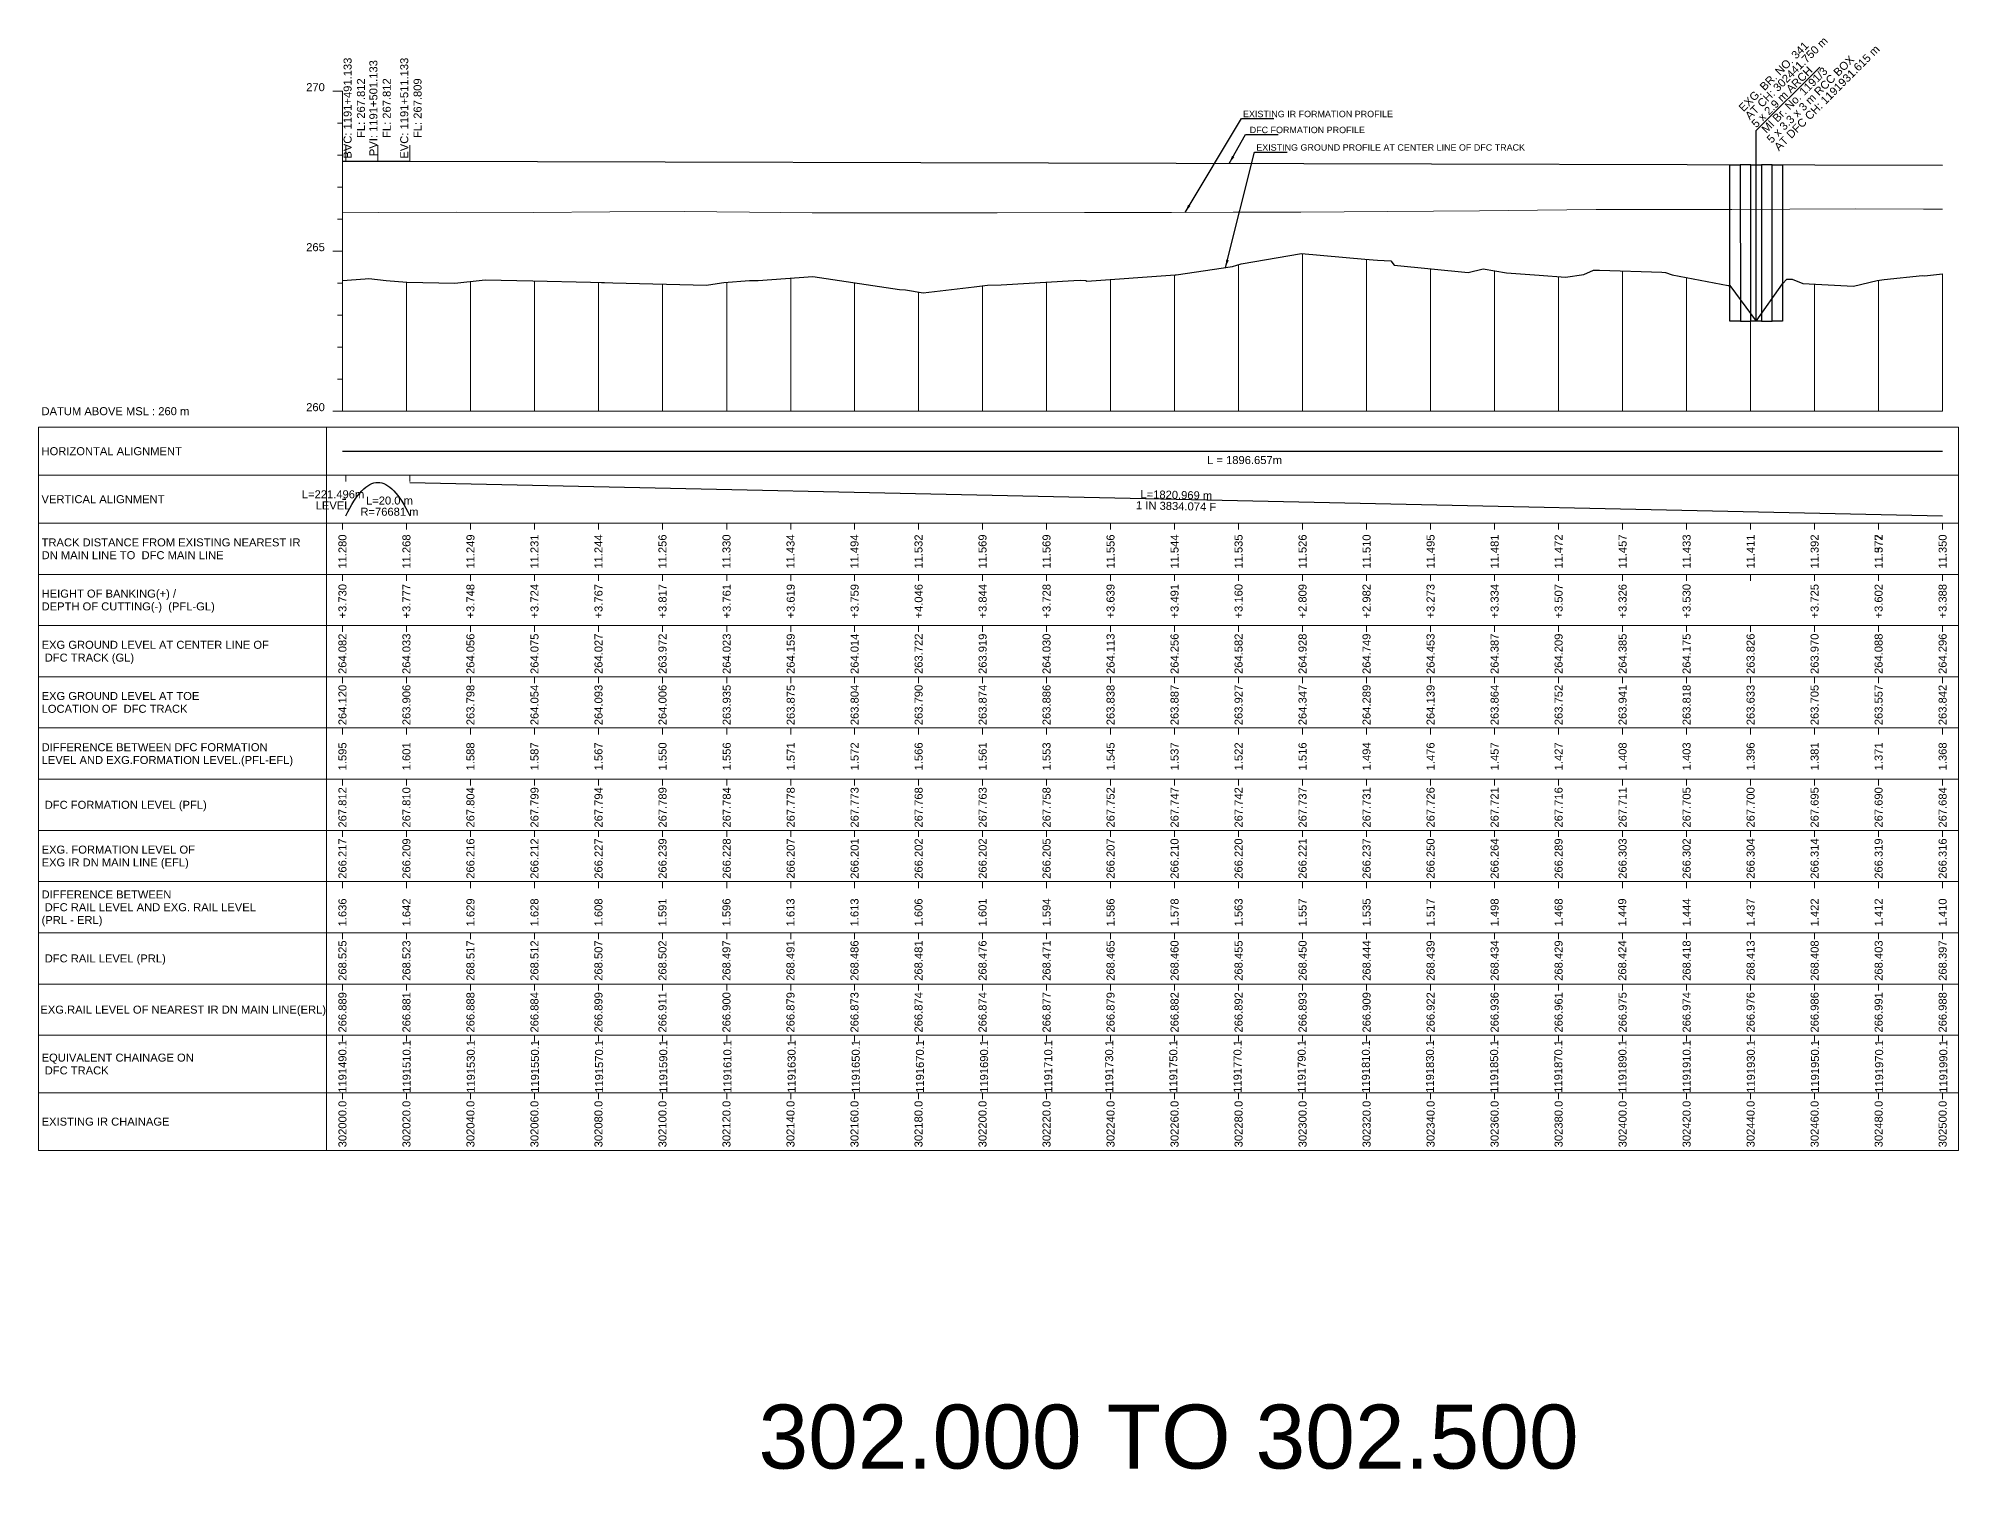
# Model space of a CAD drawing. Header units: metres. Extents: x 4905 to 19505, y -12340 to -11876.
# Drawn here: x 7905 to 8505, y -12340 to -11884 of the extents above; entities that cross this region are included whole.
import ezdxf
from ezdxf.enums import TextEntityAlignment as Align

# ---------------------------------------------------------------- set-up
doc = ezdxf.new("R2010")
doc.units = ezdxf.units.M
doc.header["$MEASUREMENT"] = 0
doc.layers.get('0').update_dxf_attribs({"lineweight": 0})
for name, color, linetype, lineweight in [('C-PROF-LABL-DG', 1, 'Continuous', 25), ('LS BRIDGE INDICATION', 10, 'Continuous', 30), ('LS BVC-PVI-EVC TEXT', 10, 'Continuous', 0), ('LS CUT FILL', 10, 'Continuous', 0), ('LS DATUM', 7, 'Continuous', 0), ('LS DATUM X', 7, 'Continuous', 0), ('LS DATUM Y', 7, 'Continuous', 0), ('LS DIFF. EXG.RL & PRO. RL', 10, 'Continuous', 0), ('LS DIFF. PFL & EFL', 10, 'Continuous', 0), ('LS EXG GL', 7, 'Continuous', 0), ('LS EXG IR CH', 7, 'Continuous', 0), ('LS EXG RL', 7, 'Continuous', 0), ('LS EXG. FL', 7, 'Continuous', 0), ('LS EXG. GL', 7, 'Continuous', 0), ('LS EXG. GL AT PRO. TOE', 7, 'Continuous', 0), ('LS EXG. IR CH', 7, 'Continuous', 0), ('LS EXG. RL', 7, 'Continuous', 0), ('LS FRAME', 7, 'Continuous', 0), ('LS PFL-EFL', 10, 'Continuous', 0), ('LS PRL-ERL', 10, 'Continuous', 0), ('LS PRO FL', 10, 'Continuous', 0), ('LS PRO. CUT & FILL', 10, 'Continuous', 0), ('LS PRO. DFCC CH', 10, 'Continuous', 0), ('LS PRO. FL', 10, 'Continuous', 0), ('LS PRO. RL', 10, 'Continuous', 0), ('LS PROFILE EXG FL', 7, 'Continuous', 25), ('LS PROFILE EXG GL', 7, 'Continuous', 30), ('LS PROFILE PRO FL', 1, 'Continuous', 30), ('LS TICKS', 7, 'Continuous', 0), ('LS TRACK CENTER', 10, 'Continuous', 0), ("LS TRACK CENTER's", 10, 'Continuous', 0), ('Profile Grid', 7, 'Continuous', 0)]:
    doc.layers.add(name, color=color, linetype=linetype, lineweight=lineweight)
for name, color, linetype in [("LS BRIDGE'S", 7, 'Continuous'), ('LS HORIZONTAL ALIGNMENT', 10, 'Continuous'), ('LS VERTICAL ALIGNMENT', 10, 'Continuous'), ('ref text', 3, 'Continuous')]:
    doc.layers.add(name, color=color, linetype=linetype)
doc.styles.add('Arial', font='arial.ttf')
doc.styles.get("Standard").update_dxf_attribs({"font": 'arial.ttf'})
doc.styles.add('Style-Arial', font='arial.ttf')
doc.styles.add('StyleArial', font='arial.ttf')
doc.dimstyles.get("Standard").update_dxf_attribs({"dimtxt": 0.18, "dimasz": 0.18, "dimexe": 0.18, "dimexo": 0.0625, "dimgap": 0.09, "dimtad": 0, "dimtih": 1, "dimtoh": 1, "dimdec": 4, "dimzin": 0, "dimdsep": 46, "dimtxsty": 'Standard', "dimcen": 0.09, "dimadec": 0, "dimazin": 0, "dimtfac": 1, "dimtdec": 4, "dimtofl": 0, "dimtmove": 0, "dimatfit": 3, "dimfxl": 1, "dimtolj": 1, "dimtzin": 0, "dimarcsym": 0})

msp = doc.modelspace()

# ---------------------------------------------------------------- linework, layer by layer
msp.add_lwpolyline([(7905, -12005), (7995, -12005)])
at = {"layer": 'LS BRIDGE INDICATION'}
for points in [[(8433.49, -11922.98), (8436.79, -11922.99), (8436.8, -11971.87), (8433.5, -11971.87)], [(8436.8, -11971.87), (8440.1, -11971.87), (8440.09, -11923), (8436.79, -11922.99)], [(8440.09, -11923), (8443.39, -11923.01), (8443.4, -11971.87), (8440.1, -11971.87)], [(8443.4, -11971.87), (8446.7, -11971.87), (8446.69, -11923.02), (8443.39, -11923.01)], [(8446.69, -11923.02), (8449.99, -11923.02), (8450, -11971.87), (8446.7, -11971.87)]]:
    msp.add_lwpolyline(points, close=True, dxfattribs=at)
at = {"layer": "LS BRIDGE'S"}
msp.add_lwpolyline([(8441.75, -11971.88), (8441.75, -11912.33), (8461.59, -11892.49)], dxfattribs=at)
at = {"layer": 'LS BVC-PVI-EVC TEXT'}
for p, q in [((8001.05, -11921.88), (8001.05, -11916.88)), ((8011.05, -11921.88), (8011.05, -11916.88)), ((8021.05, -11921.91), (8021.05, -11916.91))]:
    msp.add_line(p, q, dxfattribs=at)
at = {"layer": 'LS DATUM X', "color": 7, "linetype": 'Continuous', "lineweight": 0}
msp.add_line((8000, -12000), (8499.99, -12000), dxfattribs=at)
at = {"layer": 'LS DATUM Y', "color": 7, "linetype": 'Continuous', "lineweight": 0}
for p, q in [((7997, -11900), (8000, -11900)), ((7997, -11900), (8000, -11900)), ((8000, -12000), (8000, -11900)), ((7998.5, -11910), (8000, -11910)), ((7998.5, -11920), (8000, -11920)), ((7998.5, -11930), (8000, -11930)), ((7998.5, -11940), (8000, -11940)), ((7997, -11950), (8000, -11950)), ((7998.5, -11960), (8000, -11960)), ((7998.5, -11970), (8000, -11970)), ((7998.5, -11980), (8000, -11980)), ((7998.5, -11990), (8000, -11990)), ((7997, -12000), (8000, -12000))]:
    msp.add_line(p, q, dxfattribs=at)
at = {"layer": 'LS FRAME'}
for points in [[(7995, -12231), (7905, -12231), (7905, -12005)], [(7995, -12020), (7905, -12020)], [(7995, -12035), (7905, -12035)], [(7995, -12051), (7905, -12051)], [(7905, -12051), (7995, -12051)], [(7995, -12067), (7905, -12067)], [(7905, -12067), (7995, -12067)], [(7995, -12083), (7905, -12083)], [(7905, -12083), (7995, -12083)], [(7995, -12099), (7905, -12099)], [(7995, -12115), (7905, -12115)], [(7905, -12115), (7995, -12115)], [(7995, -12131), (7905, -12131)], [(7905, -12131), (7995, -12131)], [(7995, -12147), (7905, -12147)], [(7905, -12147), (7995, -12147)], [(7995, -12163), (7905, -12163)], [(7905, -12163), (7995, -12163)], [(7995, -12179), (7905, -12179)], [(7995, -12195), (7905, -12195)], [(7995, -12213), (7905, -12213)]]:
    msp.add_lwpolyline(points, dxfattribs=at)
at = {"layer": 'LS FRAME', "color": 7, "linetype": 'Continuous', "lineweight": 0, "flags": 128}
for points in [[(7995, -12020), (8504.99, -12020), (8504.99, -12005), (7995, -12005), (7995, -12020)], [(7995, -12035), (8504.99, -12035), (8504.99, -12020), (7995, -12020), (7995, -12035)], [(7995, -12051), (8504.99, -12051), (8504.99, -12035), (7995, -12035), (7995, -12051)], [(7995, -12067), (8504.99, -12067), (8504.99, -12051), (7995, -12051), (7995, -12067)], [(7995, -12083), (8504.99, -12083), (8504.99, -12067), (7995, -12067), (7995, -12083)], [(7995, -12099), (8504.99, -12099), (8504.99, -12083), (7995, -12083), (7995, -12099)], [(7995, -12115), (8504.99, -12115), (8504.99, -12099), (7995, -12099), (7995, -12115)], [(7995, -12131), (8504.99, -12131), (8504.99, -12115), (7995, -12115), (7995, -12131)], [(7995, -12147), (8504.99, -12147), (8504.99, -12131), (7995, -12131), (7995, -12147)], [(7995, -12163), (8504.99, -12163), (8504.99, -12147), (7995, -12147), (7995, -12163)], [(7995, -12179), (8504.99, -12179), (8504.99, -12163), (7995, -12163), (7995, -12179)], [(7995, -12195), (8504.99, -12195), (8504.99, -12179), (7995, -12179), (7995, -12195)], [(7995, -12213), (8504.99, -12213), (8504.99, -12195), (7995, -12195), (7995, -12213)], [(7995, -12231), (8504.99, -12231), (8504.99, -12213), (7995, -12213), (7995, -12231)]]:
    msp.add_lwpolyline(points, close=True, dxfattribs=at)
at = {"layer": 'LS HORIZONTAL ALIGNMENT', "flags": 128}
msp.add_lwpolyline([(8000, -12012.5), (8499.99, -12012.5)], dxfattribs=at)
at = {"layer": 'LS PROFILE EXG FL', "lineweight": 0}
msp.add_lwpolyline([(8000, -11937.83), (8011.25, -11937.96), (8035.5, -11937.83), (8059.69, -11937.88), (8083.54, -11937.71), (8106.8, -11937.58), (8127.24, -11937.8), (8146.81, -11938.01), (8175.91, -11937.98), (8204.59, -11937.98), (8231.91, -11937.94), (8259.1, -11937.91), (8278.29, -11937.81), (8299.43, -11937.8), (8326.55, -11937.58), (8355.24, -11937.41), (8373.4, -11937.2), (8391.75, -11936.97), (8412.69, -11936.98), (8434.13, -11936.99), (8452.31, -11936.9), (8472.7, -11936.8), (8494.01, -11936.85), (8500, -11936.84)], dxfattribs=at)
at = {"layer": 'LS PROFILE EXG GL', "flags": 128}
msp.add_lwpolyline([(8000, -11959.18), (8007.1, -11958.61), (8007.1, -11958.61), (8008.25, -11958.51), (8013.62, -11959.15), (8020.11, -11959.68), (8035.12, -11959.97), (8044.58, -11958.95), (8059.46, -11959.23), (8077.48, -11959.7), (8080.97, -11959.75), (8081.86, -11959.76), (8084.49, -11959.89), (8113.79, -11960.63), (8113.79, -11960.63), (8118.48, -11959.85), (8119.21, -11959.84), (8127.22, -11959.17), (8129.85, -11959.13), (8146.96, -11957.92), (8174.02, -11961.93), (8175.9, -11962.04), (8175.9, -11962.04), (8181.43, -11963.03), (8181.43, -11963.03), (8197.37, -11961.12), (8201.55, -11960.62), (8205.8, -11960.51), (8205.8, -11960.51), (8228.58, -11959.21), (8230.51, -11959.07), (8232.24, -11959.17), (8232.55, -11959.39), (8260.17, -11957.43), (8260.35, -11957.4), (8260.55, -11957.44), (8278.14, -11954.78), (8280.81, -11953.92), (8299.67, -11950.69), (8319.46, -11952.47), (8323.46, -11952.8), (8327.58, -11952.97), (8328.65, -11954.34), (8328.65, -11954.34), (8351.74, -11956.63), (8356.44, -11955.56), (8363.7, -11956.72), (8373.94, -11957.47), (8373.94, -11957.46), (8382.17, -11958.07), (8387.86, -11957.24), (8390.93, -11955.94), (8392.79, -11955.91), (8412.24, -11956.57), (8413.43, -11956.62), (8415.46, -11957.37), (8432.96, -11960.76), (8433.5, -11960.77), (8441.75, -11971.87), (8450, -11960.17), (8451.35, -11958.73), (8453, -11958.72), (8456.28, -11960.12), (8472.15, -11960.89), (8479.5, -11959.18), (8479.5, -11959.18), (8481.78, -11958.86), (8493.74, -11957.59), (8494.38, -11957.7), (8494.38, -11957.7), (8499.99, -11957.04)], dxfattribs=at)
at = {"layer": 'LS PROFILE PRO FL', "flags": 128}
msp.add_lwpolyline([(8000, -11921.88), (8001.05, -11921.88), (8001.47, -11921.88), (8001.9, -11921.88), (8002.32, -11921.88), (8002.75, -11921.88), (8003.17, -11921.88), (8003.6, -11921.88), (8004.03, -11921.88), (8004.45, -11921.88), (8004.88, -11921.88), (8005.3, -11921.88), (8005.73, -11921.88), (8006.15, -11921.88), (8006.58, -11921.88), (8007, -11921.88), (8007.43, -11921.88), (8007.85, -11921.88), (8008.28, -11921.88), (8008.71, -11921.88), (8009.13, -11921.88), (8009.56, -11921.88), (8009.98, -11921.89), (8010.41, -11921.89), (8010.83, -11921.89), (8011.26, -11921.89), (8011.68, -11921.89), (8012.11, -11921.89), (8012.54, -11921.89), (8012.96, -11921.89), (8013.39, -11921.89), (8013.81, -11921.89), (8014.24, -11921.89), (8014.66, -11921.89), (8015.09, -11921.89), (8015.51, -11921.89), (8015.94, -11921.89), (8016.37, -11921.9), (8016.79, -11921.9), (8017.22, -11921.9), (8017.64, -11921.9), (8018.07, -11921.9), (8018.49, -11921.9), (8018.92, -11921.9), (8019.34, -11921.9), (8019.77, -11921.9), (8020.2, -11921.9), (8020.62, -11921.9), (8021.05, -11921.91), (8499.99, -11923.16)], dxfattribs=at)
at = {"layer": 'LS TICKS', "color": 7, "linetype": 'Continuous', "lineweight": 0, "flags": 128}
for points in [[(8001.05, -12022), (8001.05, -12020)], [(8021.05, -12022), (8021.05, -12020)], [(8000, -12037), (8000, -12035)], [(8019.99, -12037), (8019.99, -12035)], [(8039.99, -12037), (8039.99, -12035)], [(8060.01, -12037), (8060.01, -12035)], [(8080.01, -12037), (8080.01, -12035)], [(8100.01, -12037), (8100.01, -12035)], [(8120.06, -12037), (8120.06, -12035)], [(8140.06, -12037), (8140.06, -12035)], [(8160.03, -12037), (8160.03, -12035)], [(8180.03, -12037), (8180.03, -12035)], [(8200.03, -12037), (8200.03, -12035)], [(8220, -12037), (8220, -12035)], [(8240, -12037), (8240, -12035)], [(8260, -12037), (8260, -12035)], [(8280, -12037), (8280, -12035)], [(8299.99, -12037), (8299.99, -12035)], [(8319.99, -12037), (8319.99, -12035)], [(8339.99, -12037), (8339.99, -12035)], [(8360, -12037), (8360, -12035)], [(8380, -12037), (8380, -12035)], [(8399.99, -12037), (8399.99, -12035)], [(8419.99, -12037), (8419.99, -12035)], [(8439.99, -12037), (8439.99, -12035)], [(8459.99, -12037), (8459.99, -12035)], [(8479.99, -12037), (8479.99, -12035)], [(8499.99, -12037), (8499.99, -12035)], [(8000, -12053), (8000, -12051)], [(8019.99, -12053), (8019.99, -12051)], [(8039.99, -12053), (8039.99, -12051)], [(8060.01, -12053), (8060.01, -12051)], [(8080.01, -12053), (8080.01, -12051)], [(8100.01, -12053), (8100.01, -12051)], [(8120.06, -12053), (8120.06, -12051)], [(8140.06, -12053), (8140.06, -12051)], [(8160.03, -12053), (8160.03, -12051)], [(8180.03, -12053), (8180.03, -12051)], [(8200.03, -12053), (8200.03, -12051)], [(8220, -12053), (8220, -12051)], [(8240, -12053), (8240, -12051)], [(8260, -12053), (8260, -12051)], [(8280, -12053), (8280, -12051)], [(8299.99, -12053), (8299.99, -12051)], [(8319.99, -12053), (8319.99, -12051)], [(8339.99, -12053), (8339.99, -12051)], [(8360, -12053), (8360, -12051)], [(8380, -12053), (8380, -12051)], [(8399.99, -12053), (8399.99, -12051)], [(8419.99, -12053), (8419.99, -12051)], [(8439.99, -12053), (8439.99, -12051)], [(8459.99, -12053), (8459.99, -12051)], [(8479.99, -12053), (8479.99, -12051)], [(8499.99, -12053), (8499.99, -12051)], [(8000, -12069), (8000, -12067)], [(8019.99, -12069), (8019.99, -12067)], [(8039.99, -12069), (8039.99, -12067)], [(8060.01, -12069), (8060.01, -12067)], [(8080.01, -12069), (8080.01, -12067)], [(8100.01, -12069), (8100.01, -12067)], [(8120.06, -12069), (8120.06, -12067)], [(8140.06, -12069), (8140.06, -12067)], [(8160.03, -12069), (8160.03, -12067)], [(8180.03, -12069), (8180.03, -12067)], [(8200.03, -12069), (8200.03, -12067)], [(8220, -12069), (8220, -12067)], [(8240, -12069), (8240, -12067)], [(8260, -12069), (8260, -12067)], [(8280, -12069), (8280, -12067)], [(8299.99, -12069), (8299.99, -12067)], [(8319.99, -12069), (8319.99, -12067)], [(8339.99, -12069), (8339.99, -12067)], [(8360, -12069), (8360, -12067)], [(8380, -12069), (8380, -12067)], [(8399.99, -12069), (8399.99, -12067)], [(8419.99, -12069), (8419.99, -12067)], [(8439.99, -12069), (8439.99, -12067)], [(8459.99, -12069), (8459.99, -12067)], [(8479.99, -12069), (8479.99, -12067)], [(8499.99, -12069), (8499.99, -12067)], [(8000, -12085), (8000, -12083)], [(8019.99, -12085), (8019.99, -12083)], [(8039.99, -12085), (8039.99, -12083)], [(8060.01, -12085), (8060.01, -12083)], [(8080.01, -12085), (8080.01, -12083)], [(8100.01, -12085), (8100.01, -12083)], [(8120.06, -12085), (8120.06, -12083)], [(8140.06, -12085), (8140.06, -12083)], [(8160.03, -12085), (8160.03, -12083)], [(8180.03, -12085), (8180.03, -12083)], [(8200.03, -12085), (8200.03, -12083)], [(8220, -12085), (8220, -12083)], [(8240, -12085), (8240, -12083)], [(8260, -12085), (8260, -12083)], [(8280, -12085), (8280, -12083)], [(8299.99, -12085), (8299.99, -12083)], [(8319.99, -12085), (8319.99, -12083)], [(8339.99, -12085), (8339.99, -12083)], [(8360, -12085), (8360, -12083)], [(8380, -12085), (8380, -12083)], [(8399.99, -12085), (8399.99, -12083)], [(8419.99, -12085), (8419.99, -12083)], [(8439.99, -12085), (8439.99, -12083)], [(8459.99, -12085), (8459.99, -12083)], [(8479.99, -12085), (8479.99, -12083)], [(8499.99, -12085), (8499.99, -12083)], [(8000, -12101), (8000, -12099)], [(8019.99, -12101), (8019.99, -12099)], [(8039.99, -12101), (8039.99, -12099)], [(8060.01, -12101), (8060.01, -12099)], [(8080.01, -12101), (8080.01, -12099)], [(8100.01, -12101), (8100.01, -12099)], [(8120.06, -12101), (8120.06, -12099)], [(8140.06, -12101), (8140.06, -12099)], [(8160.03, -12101), (8160.03, -12099)], [(8180.03, -12101), (8180.03, -12099)], [(8200.03, -12101), (8200.03, -12099)], [(8220, -12101), (8220, -12099)], [(8240, -12101), (8240, -12099)], [(8260, -12101), (8260, -12099)], [(8280, -12101), (8280, -12099)], [(8299.99, -12101), (8299.99, -12099)], [(8319.99, -12101), (8319.99, -12099)], [(8339.99, -12101), (8339.99, -12099)], [(8360, -12101), (8360, -12099)], [(8380, -12101), (8380, -12099)], [(8399.99, -12101), (8399.99, -12099)], [(8419.99, -12101), (8419.99, -12099)], [(8439.99, -12101), (8439.99, -12099)], [(8459.99, -12101), (8459.99, -12099)], [(8479.99, -12101), (8479.99, -12099)], [(8499.99, -12101), (8499.99, -12099)], [(8000, -12117), (8000, -12115)], [(8019.99, -12117), (8019.99, -12115)], [(8039.99, -12117), (8039.99, -12115)], [(8060.01, -12117), (8060.01, -12115)], [(8080.01, -12117), (8080.01, -12115)], [(8100.01, -12117), (8100.01, -12115)], [(8120.06, -12117), (8120.06, -12115)], [(8140.06, -12117), (8140.06, -12115)], [(8160.03, -12117), (8160.03, -12115)], [(8180.03, -12117), (8180.03, -12115)], [(8200.03, -12117), (8200.03, -12115)], [(8220, -12117), (8220, -12115)], [(8240, -12117), (8240, -12115)], [(8260, -12117), (8260, -12115)], [(8280, -12117), (8280, -12115)], [(8299.99, -12117), (8299.99, -12115)], [(8319.99, -12117), (8319.99, -12115)], [(8339.99, -12117), (8339.99, -12115)], [(8360, -12117), (8360, -12115)], [(8380, -12117), (8380, -12115)], [(8399.99, -12117), (8399.99, -12115)], [(8419.99, -12117), (8419.99, -12115)], [(8439.99, -12117), (8439.99, -12115)], [(8459.99, -12117), (8459.99, -12115)], [(8479.99, -12117), (8479.99, -12115)], [(8499.99, -12117), (8499.99, -12115)], [(8000, -12133), (8000, -12131)], [(8019.99, -12133), (8019.99, -12131)], [(8039.99, -12133), (8039.99, -12131)], [(8060.01, -12133), (8060.01, -12131)], [(8080.01, -12133), (8080.01, -12131)], [(8100.01, -12133), (8100.01, -12131)], [(8120.06, -12133), (8120.06, -12131)], [(8140.06, -12133), (8140.06, -12131)], [(8160.03, -12133), (8160.03, -12131)], [(8180.03, -12133), (8180.03, -12131)], [(8200.03, -12133), (8200.03, -12131)], [(8220, -12133), (8220, -12131)], [(8240, -12133), (8240, -12131)], [(8260, -12133), (8260, -12131)], [(8280, -12133), (8280, -12131)], [(8299.99, -12133), (8299.99, -12131)], [(8319.99, -12133), (8319.99, -12131)], [(8339.99, -12133), (8339.99, -12131)], [(8360, -12133), (8360, -12131)], [(8380, -12133), (8380, -12131)], [(8399.99, -12133), (8399.99, -12131)], [(8419.99, -12133), (8419.99, -12131)], [(8439.99, -12133), (8439.99, -12131)], [(8459.99, -12133), (8459.99, -12131)], [(8479.99, -12133), (8479.99, -12131)], [(8499.99, -12133), (8499.99, -12131)], [(8000, -12149), (8000, -12147)], [(8019.99, -12149), (8019.99, -12147)], [(8039.99, -12149), (8039.99, -12147)], [(8060.01, -12149), (8060.01, -12147)], [(8080.01, -12149), (8080.01, -12147)], [(8100.01, -12149), (8100.01, -12147)], [(8120.06, -12149), (8120.06, -12147)], [(8140.06, -12149), (8140.06, -12147)], [(8160.03, -12149), (8160.03, -12147)], [(8180.03, -12149), (8180.03, -12147)], [(8200.03, -12149), (8200.03, -12147)], [(8220, -12149), (8220, -12147)], [(8240, -12149), (8240, -12147)], [(8260, -12149), (8260, -12147)], [(8280, -12149), (8280, -12147)], [(8299.99, -12149), (8299.99, -12147)], [(8319.99, -12149), (8319.99, -12147)], [(8339.99, -12149), (8339.99, -12147)], [(8360, -12149), (8360, -12147)], [(8380, -12149), (8380, -12147)], [(8399.99, -12149), (8399.99, -12147)], [(8419.99, -12149), (8419.99, -12147)], [(8439.99, -12149), (8439.99, -12147)], [(8459.99, -12149), (8459.99, -12147)], [(8479.99, -12149), (8479.99, -12147)], [(8499.99, -12149), (8499.99, -12147)], [(8000, -12165), (8000, -12163)], [(8019.99, -12165), (8019.99, -12163)], [(8039.99, -12165), (8039.99, -12163)], [(8060.01, -12165), (8060.01, -12163)], [(8080.01, -12165), (8080.01, -12163)], [(8100.01, -12165), (8100.01, -12163)], [(8120.06, -12165), (8120.06, -12163)], [(8140.06, -12165), (8140.06, -12163)], [(8160.03, -12165), (8160.03, -12163)], [(8180.03, -12165), (8180.03, -12163)], [(8200.03, -12165), (8200.03, -12163)], [(8220, -12165), (8220, -12163)], [(8240, -12165), (8240, -12163)], [(8260, -12165), (8260, -12163)], [(8280, -12165), (8280, -12163)], [(8299.99, -12165), (8299.99, -12163)], [(8319.99, -12165), (8319.99, -12163)], [(8339.99, -12165), (8339.99, -12163)], [(8360, -12165), (8360, -12163)], [(8380, -12165), (8380, -12163)], [(8399.99, -12165), (8399.99, -12163)], [(8419.99, -12165), (8419.99, -12163)], [(8439.99, -12165), (8439.99, -12163)], [(8459.99, -12165), (8459.99, -12163)], [(8479.99, -12165), (8479.99, -12163)], [(8499.99, -12165), (8499.99, -12163)], [(8000, -12181), (8000, -12179)], [(8019.99, -12181), (8019.99, -12179)], [(8039.99, -12181), (8039.99, -12179)], [(8060.01, -12181), (8060.01, -12179)], [(8080.01, -12181), (8080.01, -12179)], [(8100.01, -12181), (8100.01, -12179)], [(8120.06, -12181), (8120.06, -12179)], [(8140.06, -12181), (8140.06, -12179)], [(8160.03, -12181), (8160.03, -12179)], [(8180.03, -12181), (8180.03, -12179)], [(8200.03, -12181), (8200.03, -12179)], [(8220, -12181), (8220, -12179)], [(8240, -12181), (8240, -12179)], [(8260, -12181), (8260, -12179)], [(8280, -12181), (8280, -12179)], [(8299.99, -12181), (8299.99, -12179)], [(8319.99, -12181), (8319.99, -12179)], [(8339.99, -12181), (8339.99, -12179)], [(8360, -12181), (8360, -12179)], [(8380, -12181), (8380, -12179)], [(8399.99, -12181), (8399.99, -12179)], [(8419.99, -12181), (8419.99, -12179)], [(8439.99, -12181), (8439.99, -12179)], [(8459.99, -12181), (8459.99, -12179)], [(8479.99, -12181), (8479.99, -12179)], [(8499.99, -12181), (8499.99, -12179)], [(8000, -12197), (8000, -12195)], [(8019.99, -12197), (8019.99, -12195)], [(8039.99, -12197), (8039.99, -12195)], [(8060.01, -12197), (8060.01, -12195)], [(8080.01, -12197), (8080.01, -12195)], [(8100.01, -12197), (8100.01, -12195)], [(8120.06, -12197), (8120.06, -12195)], [(8140.06, -12197), (8140.06, -12195)], [(8160.03, -12197), (8160.03, -12195)], [(8180.03, -12197), (8180.03, -12195)], [(8200.03, -12197), (8200.03, -12195)], [(8220, -12197), (8220, -12195)], [(8240, -12197), (8240, -12195)], [(8260, -12197), (8260, -12195)], [(8280, -12197), (8280, -12195)], [(8299.99, -12197), (8299.99, -12195)], [(8319.99, -12197), (8319.99, -12195)], [(8339.99, -12197), (8339.99, -12195)], [(8360, -12197), (8360, -12195)], [(8380, -12197), (8380, -12195)], [(8399.99, -12197), (8399.99, -12195)], [(8419.99, -12197), (8419.99, -12195)], [(8439.99, -12197), (8439.99, -12195)], [(8459.99, -12197), (8459.99, -12195)], [(8479.99, -12197), (8479.99, -12195)], [(8499.99, -12197), (8499.99, -12195)], [(8000, -12215), (8000, -12213)], [(8019.99, -12215), (8019.99, -12213)], [(8039.99, -12215), (8039.99, -12213)], [(8060.01, -12215), (8060.01, -12213)], [(8080.01, -12215), (8080.01, -12213)], [(8100.01, -12215), (8100.01, -12213)], [(8120.06, -12215), (8120.06, -12213)], [(8140.06, -12215), (8140.06, -12213)], [(8160.03, -12215), (8160.03, -12213)], [(8180.03, -12215), (8180.03, -12213)], [(8200.03, -12215), (8200.03, -12213)], [(8220, -12215), (8220, -12213)], [(8240, -12215), (8240, -12213)], [(8260, -12215), (8260, -12213)], [(8280, -12215), (8280, -12213)], [(8299.99, -12215), (8299.99, -12213)], [(8319.99, -12215), (8319.99, -12213)], [(8339.99, -12215), (8339.99, -12213)], [(8360, -12215), (8360, -12213)], [(8380, -12215), (8380, -12213)], [(8399.99, -12215), (8399.99, -12213)], [(8419.99, -12215), (8419.99, -12213)], [(8439.99, -12215), (8439.99, -12213)], [(8459.99, -12215), (8459.99, -12213)], [(8479.99, -12215), (8479.99, -12213)], [(8499.99, -12215), (8499.99, -12213)]]:
    msp.add_lwpolyline(points, dxfattribs=at)
at = {"layer": 'LS VERTICAL ALIGNMENT', "flags": 128}
for points in [[(8001.05, -12032.75), (8001.67, -12031.48), (8002.3, -12030.29), (8002.92, -12029.18), (8003.55, -12028.16), (8004.17, -12027.21), (8004.8, -12026.35), (8005.42, -12025.57), (8006.05, -12024.88), (8006.67, -12024.26), (8007.3, -12023.73), (8007.92, -12023.28), (8008.55, -12022.91), (8009.17, -12022.62), (8009.8, -12022.41), (8010.42, -12022.29), (8011.67, -12022.29), (8012.3, -12022.41), (8012.92, -12022.62), (8013.55, -12022.91), (8014.17, -12023.28), (8014.8, -12023.73), (8015.42, -12024.26), (8016.05, -12024.88), (8016.67, -12025.57), (8017.3, -12026.35), (8017.92, -12027.21), (8018.55, -12028.16), (8019.17, -12029.18), (8019.8, -12030.29), (8020.42, -12031.48), (8021.05, -12032.75)], [(8021.05, -12022.25), (8499.99, -12032.75)], [(8000, -12027.5), (8001.05, -12027.5)]]:
    msp.add_lwpolyline(points, dxfattribs=at)
at = {"layer": 'Profile Grid', "flags": 128}
for points in [[(8299.99, -12000), (8299.99, -11950.72)], [(8260, -12000), (8260, -11957.44)], [(8280, -12000), (8280, -11954.18)], [(8319.99, -12000), (8319.99, -11952.51)], [(8339.99, -12000), (8339.99, -11955.47)], [(8360, -12000), (8360, -11956.13)], [(8399.99, -12000), (8399.99, -11956.15)], [(8499.99, -12000), (8499.99, -11957.04)], [(8019.99, -12000), (8019.99, -11959.67)], [(8039.99, -12000), (8039.99, -11959.44)], [(8060.01, -12000), (8060.01, -11959.25)], [(8080.01, -12000), (8080.01, -11959.73)], [(8100.01, -12000), (8100.01, -11960.28)], [(8120.06, -12000), (8120.06, -11959.77)], [(8140.06, -12000), (8140.06, -11958.41)], [(8160.03, -12000), (8160.03, -11959.86)], [(8180.03, -12000), (8180.03, -11962.78)], [(8200.03, -12000), (8200.03, -11960.81)], [(8220, -12000), (8220, -11959.7)], [(8240, -12000), (8240, -11958.87)], [(8380, -12000), (8380, -11957.91)], [(8419.99, -12000), (8419.99, -11958.25)], [(8459.99, -12000), (8459.99, -11960.3)], [(8479.99, -12000), (8479.99, -11959.12)], [(8439.99, -12000), (8439.99, -11969.5)], [(8000, -12000), (8000, -11969.87)]]:
    msp.add_lwpolyline(points, dxfattribs=at)

# ---------------------------------------------------------------- texts
at = {"layer": 'C-PROF-LABL-DG', "color": 1, "linetype": 'Continuous', "lineweight": 25, "char_height": 2.5, "attachment_point": 5, "rotation": 90, "style": 'Arial'}
for s, insert in [('BVC: 1191+491.133\\PFL: 267.812', (8003.71, -11905.3)), ('PVI: 1191+501.133\\PFL: 267.812', (8011.77, -11905.3)), ('EVC: 1191+511.133\\PFL: 267.809', (8021.41, -11905.32))]:
    msp.add_mtext(s, dxfattribs=dict(at, insert=insert))
at = {"layer": "LS BRIDGE'S"}
for s, p in [('EXG. BR. NO. 341', (8437.77, -11906.62)), ('AT CH: 302441.750 m', (8439.77, -11909.12)), ('5 x 2.9 m ARCH ', (8441.77, -11911.62))]:
    msp.add_text(s, height=2.5, rotation=45, dxfattribs=at).set_placement(p)
at = {"layer": "LS BRIDGE'S", "color": 10}
for s, p in [('5 x 3.3 x 3 m RCC BOX', (8446.55, -11916.43)), ('AT DFC CH: 1191931.615 m', (8448.85, -11918.83)), (' MI Br. No. 1191/3', (8444.25, -11914.03))]:
    msp.add_text(s, height=2.5, rotation=45, dxfattribs=at).set_placement(p)
at = {"layer": 'LS CUT FILL', "style": 'Style-Arial'}
for s, p in [('+3.730', (8000, -12054)), ('+3.777', (8019.99, -12054)), ('+3.748', (8039.99, -12054)), ('+3.724', (8060.01, -12054)), ('+3.767', (8080.01, -12054)), ('+3.817', (8100.01, -12054)), ('+3.761', (8120.06, -12054)), ('+3.619', (8140.06, -12054)), ('+3.759', (8160.03, -12054)), ('+4.046', (8180.03, -12054)), ('+3.844', (8200.03, -12054)), ('+3.728', (8220, -12054)), ('+3.639', (8240, -12054)), ('+3.491', (8260, -12054)), ('+3.160', (8280, -12054)), ('+2.809', (8299.99, -12054)), ('+2.982', (8319.99, -12054)), ('+3.273', (8339.99, -12054)), ('+3.334', (8360, -12054)), ('+3.507', (8380, -12054)), ('+3.326', (8399.99, -12054)), ('+3.530', (8419.99, -12054)), ('+3.725', (8459.99, -12054)), ('+3.602', (8479.99, -12054)), ('+3.388', (8499.99, -12054))]:
    msp.add_text(s, height=2.5, rotation=90, dxfattribs=at).set_placement(p, align=Align.MIDDLE_RIGHT)
at = {"layer": 'LS DATUM', "color": 7, "style": 'StyleArial'}
msp.add_text('DATUM ABOVE MSL : 260 m', height=2.5, rotation=0.00003, dxfattribs=at).set_placement((7905.97, -12000), align=Align.MIDDLE_LEFT)
at = {"layer": 'LS DATUM Y', "color": 7, "lineweight": 0, "style": 'Style-Arial'}
for s, p in [('270', (7994.5, -11900)), ('270', (7994.5, -11900)), ('265', (7994.5, -11950)), ('260', (7994.5, -12000))]:
    msp.add_text(s, height=2.5, dxfattribs=at).set_placement(p, align=Align.RIGHT)
at = {"layer": 'LS DIFF. EXG.RL & PRO. RL', "color": 10, "style": 'StyleArial'}
for s, p in [('DIFFERENCE BETWEEN ', (7906, -12151)), (' DFC RAIL LEVEL AND EXG. RAIL LEVEL ', (7906, -12155)), ('(PRL - ERL)', (7906, -12159))]:
    msp.add_text(s, height=2.5, rotation=0.00003, dxfattribs=at).set_placement(p, align=Align.MIDDLE_LEFT)
at = {"layer": 'LS DIFF. PFL & EFL', "color": 10, "style": 'StyleArial'}
for s, p in [('DIFFERENCE BETWEEN DFC FORMATION ', (7906, -12105)), ('LEVEL AND EXG.FORMATION LEVEL.(PFL-EFL)', (7906, -12109))]:
    msp.add_text(s, height=2.5, rotation=0.00003, dxfattribs=at).set_placement(p, align=Align.MIDDLE_LEFT)
at = {"layer": 'LS EXG GL', "style": 'Style-Arial'}
for s, p in [('264.082', (8000, -12069.5)), ('264.033', (8019.99, -12069.5)), ('264.056', (8039.99, -12069.5)), ('264.075', (8060.01, -12069.5)), ('264.027', (8080.01, -12069.5)), ('263.972', (8100.01, -12069.5)), ('264.023', (8120.06, -12069.5)), ('264.159', (8140.06, -12069.5)), ('264.014', (8160.03, -12069.5)), ('263.722', (8180.03, -12069.5)), ('263.919', (8200.03, -12069.5)), ('264.030', (8220, -12069.5)), ('264.113', (8240, -12069.5)), ('264.256', (8260, -12069.5)), ('264.582', (8280, -12069.5)), ('264.928', (8299.99, -12069.5)), ('264.749', (8319.99, -12069.5)), ('264.453', (8339.99, -12069.5)), ('264.387', (8360, -12069.5)), ('264.209', (8380, -12069.5)), ('264.385', (8399.99, -12069.5)), ('264.175', (8419.99, -12069.5)), ('263.826', (8439.99, -12069.5)), ('263.970', (8459.99, -12069.5)), ('264.088', (8479.99, -12069.5)), ('264.296', (8499.99, -12069.5))]:
    msp.add_text(s, height=2.5, rotation=90, dxfattribs=at).set_placement(p, align=Align.MIDDLE_RIGHT)
at = {"layer": 'LS EXG IR CH', "lineweight": 0, "style": 'Style-Arial'}
for s, p in [('302000.0', (8000, -12215.47)), ('302020.0', (8020, -12215.47)), ('302040.0', (8040, -12215.47)), ('302060.0', (8060, -12215.47)), ('302080.0', (8080, -12215.47)), ('302100.0', (8100, -12215.47)), ('302120.0', (8120, -12215.47)), ('302140.0', (8140, -12215.47)), ('302160.0', (8160, -12215.47)), ('302180.0', (8180, -12215.47)), ('302200.0', (8200, -12215.47)), ('302220.0', (8220, -12215.47)), ('302240.0', (8240, -12215.47)), ('302260.0', (8260, -12215.47)), ('302280.0', (8280, -12215.47)), ('302300.0', (8300, -12215.47)), ('302320.0', (8320, -12215.47)), ('302340.0', (8340, -12215.47)), ('302360.0', (8360, -12215.47)), ('302380.0', (8380, -12215.47)), ('302400.0', (8400, -12215.47)), ('302420.0', (8420, -12215.47)), ('302440.0', (8440, -12215.47)), ('302460.0', (8460, -12215.47)), ('302480.0', (8480, -12215.47)), ('302500.0', (8500, -12215.47))]:
    msp.add_text(s, height=2.5, rotation=90, dxfattribs=at).set_placement(p, align=Align.MIDDLE_RIGHT)
at = {"layer": 'LS EXG RL', "style": 'Style-Arial'}
for s, p in [('266.889', (8000, -12181.54)), ('266.881', (8020, -12181.54)), ('266.888', (8040, -12181.54)), ('266.884', (8060, -12181.54)), ('266.899', (8080, -12181.54)), ('266.911', (8100, -12181.54)), ('266.900', (8120, -12181.54)), ('266.879', (8140, -12181.54)), ('266.873', (8160, -12181.54)), ('266.874', (8180, -12181.54)), ('266.874', (8200, -12181.54)), ('266.877', (8220, -12181.54)), ('266.879', (8240, -12181.54)), ('266.882', (8260, -12181.54)), ('266.892', (8280, -12181.54)), ('266.893', (8300, -12181.54)), ('266.909', (8320, -12181.54)), ('266.922', (8340, -12181.54)), ('266.936', (8360, -12181.54)), ('266.961', (8380, -12181.54)), ('266.975', (8400, -12181.54)), ('266.974', (8420, -12181.54)), ('266.976', (8440, -12181.54)), ('266.986', (8460, -12181.54)), ('266.991', (8480, -12181.54)), ('266.988', (8500, -12181.54))]:
    msp.add_text(s, height=2.5, rotation=90, dxfattribs=at).set_placement(p, align=Align.MIDDLE_RIGHT)
at = {"layer": 'LS EXG. FL', "style": 'StyleArial'}
for s, p in [('EXG. FORMATION LEVEL OF', (7906, -12137)), ('EXG IR DN MAIN LINE (EFL)', (7906, -12141))]:
    msp.add_text(s, height=2.5, rotation=0.00003, dxfattribs=at).set_placement(p, align=Align.MIDDLE_LEFT)
at = {"layer": 'LS EXG. FL'}
for s, p in [('266.217', (8000, -12133.5)), ('266.209', (8019.99, -12133.5)), ('266.216', (8039.99, -12133.5)), ('266.212', (8060.01, -12133.5)), ('266.227', (8080.01, -12133.5)), ('266.239', (8100.01, -12133.5)), ('266.228', (8120.06, -12133.5)), ('266.207', (8140.06, -12133.5)), ('266.201', (8160.03, -12133.5)), ('266.202', (8180.03, -12133.5)), ('266.202', (8200.03, -12133.5)), ('266.205', (8220, -12133.5)), ('266.207', (8240, -12133.5)), ('266.210', (8260, -12133.5)), ('266.220', (8280, -12133.5)), ('266.221', (8299.99, -12133.5)), ('266.237', (8319.99, -12133.5)), ('266.250', (8339.99, -12133.5)), ('266.264', (8360, -12133.5)), ('266.289', (8380, -12133.5)), ('266.303', (8399.99, -12133.5)), ('266.302', (8419.99, -12133.5)), ('266.304', (8439.99, -12133.5)), ('266.314', (8459.99, -12133.5)), ('266.319', (8479.99, -12133.5)), ('266.316', (8499.99, -12133.5))]:
    msp.add_text(s, height=2.5, rotation=90, dxfattribs=at).set_placement(p, align=Align.MIDDLE_RIGHT)
at = {"layer": 'LS EXG. GL', "color": 7, "style": 'StyleArial'}
for s, p in [('EXG GROUND LEVEL AT CENTER LINE OF ', (7906, -12073)), (' DFC TRACK (GL)', (7906, -12077))]:
    msp.add_text(s, height=2.5, rotation=0.00003, dxfattribs=at).set_placement(p, align=Align.MIDDLE_LEFT)
at = {"layer": 'LS EXG. GL AT PRO. TOE', "color": 7, "style": 'StyleArial'}
for s, p in [('EXG GROUND LEVEL AT TOE', (7906, -12089)), ('LOCATION OF  DFC TRACK', (7906, -12093))]:
    msp.add_text(s, height=2.5, rotation=0.00003, dxfattribs=at).set_placement(p, align=Align.MIDDLE_LEFT)
at = {"layer": 'LS EXG. GL AT PRO. TOE'}
for s, p in [('264.120', (8000, -12085.5)), ('263.906', (8019.99, -12085.5)), ('263.798', (8039.99, -12085.5)), ('264.054', (8060.01, -12085.5)), ('264.093', (8080.01, -12085.5)), ('264.006', (8100.01, -12085.5)), ('263.935', (8120.06, -12085.5)), ('263.875', (8140.06, -12085.5)), ('263.804', (8160.03, -12085.5)), ('263.790', (8180.03, -12085.5)), ('263.874', (8200.03, -12085.5)), ('263.886', (8220, -12085.5)), ('263.838', (8240, -12085.5)), ('263.887', (8260, -12085.5)), ('263.927', (8280, -12085.5)), ('264.347', (8299.99, -12085.5)), ('264.289', (8319.99, -12085.5)), ('264.139', (8339.99, -12085.5)), ('263.864', (8360, -12085.5)), ('263.752', (8380, -12085.5)), ('263.941', (8399.99, -12085.5)), ('263.818', (8419.99, -12085.5)), ('263.633', (8439.99, -12085.5)), ('263.705', (8459.99, -12085.5)), ('263.557', (8479.99, -12085.5)), ('263.842', (8499.99, -12085.5))]:
    msp.add_text(s, height=2.5, rotation=90, dxfattribs=at).set_placement(p, align=Align.MIDDLE_RIGHT)
at = {"layer": 'LS EXG. IR CH', "style": 'StyleArial'}
msp.add_text('EXISTING IR CHAINAGE', height=2.5, rotation=0.00003, dxfattribs=at).set_placement((7906, -12222), align=Align.MIDDLE_LEFT)
at = {"layer": 'LS EXG. RL', "style": 'StyleArial'}
msp.add_text('EXG.RAIL LEVEL OF NEAREST IR DN MAIN LINE(ERL)', height=2.5, rotation=0.00003, dxfattribs=at).set_placement((7905.61, -12187), align=Align.MIDDLE_LEFT)
at = {"layer": 'LS HORIZONTAL ALIGNMENT', "style": 'StyleArial'}
msp.add_text('HORIZONTAL ALIGNMENT', height=2.5, rotation=0.00003, dxfattribs=at).set_placement((7905.97, -12012.5), align=Align.MIDDLE_LEFT)
at = {"layer": 'LS HORIZONTAL ALIGNMENT', "insert": (8281.88, -12015.29), "char_height": 2.5, "attachment_point": 5, "line_spacing_factor": 0.6, "style": 'Style-Arial'}
msp.add_mtext('L = {\\fArial|b0|i0|c0|p34;\\C1;1896.657m}', dxfattribs=at)
at = {"layer": 'LS PFL-EFL'}
for s, p in [('1.595', (8000, -12103.5)), ('1.601', (8019.99, -12103.5)), ('1.588', (8039.99, -12103.5)), ('1.587', (8060.01, -12103.5)), ('1.567', (8080.01, -12103.5)), ('1.550', (8100.01, -12103.5)), ('1.556', (8120.06, -12103.5)), ('1.571', (8140.06, -12103.5)), ('1.572', (8160.03, -12103.5)), ('1.566', (8180.03, -12103.5)), ('1.561', (8200.03, -12103.5)), ('1.553', (8220, -12103.5)), ('1.545', (8240, -12103.5)), ('1.537', (8260, -12103.5)), ('1.522', (8280, -12103.5)), ('1.516', (8299.99, -12103.5)), ('1.494', (8319.99, -12103.5)), ('1.476', (8339.99, -12103.5)), ('1.457', (8360, -12103.5)), ('1.427', (8380, -12103.5)), ('1.408', (8399.99, -12103.5)), ('1.403', (8419.99, -12103.5)), ('1.396', (8439.99, -12103.5)), ('1.381', (8459.99, -12103.5)), ('1.371', (8479.99, -12103.5)), ('1.368', (8499.99, -12103.5))]:
    msp.add_text(s, height=2.5, rotation=90, dxfattribs=at).set_placement(p, align=Align.MIDDLE_RIGHT)
at = {"layer": 'LS PRL-ERL'}
for s, p in [('1.636', (8001.25, -12161)), ('1.642', (8021.25, -12161)), ('1.629', (8041.25, -12161)), ('1.628', (8061.25, -12161)), ('1.608', (8081.25, -12161)), ('1.591', (8101.25, -12161)), ('1.596', (8121.25, -12161)), ('1.613', (8141.25, -12161)), ('1.613', (8161.25, -12161)), ('1.606', (8181.25, -12161)), ('1.601', (8201.25, -12161)), ('1.594', (8221.25, -12161)), ('1.586', (8241.25, -12161)), ('1.578', (8261.25, -12161)), ('1.563', (8281.25, -12161)), ('1.557', (8301.25, -12161)), ('1.535', (8321.25, -12161)), ('1.517', (8341.25, -12161)), ('1.498', (8361.25, -12161)), ('1.468', (8381.25, -12161)), ('1.449', (8401.15, -12161)), ('1.444', (8421.25, -12161)), ('1.437', (8441.25, -12161)), ('1.422', (8461.25, -12161)), ('1.412', (8481.25, -12161)), ('1.410', (8501.25, -12161))]:
    msp.add_text(s, height=2.5, rotation=90, dxfattribs=at).set_placement(p)
at = {"layer": 'LS PRO FL', "style": 'Style-Arial'}
for s, p in [('267.812', (8000, -12117.5)), ('267.810', (8019.99, -12117.5)), ('267.804', (8039.99, -12117.5)), ('267.799', (8060.01, -12117.5)), ('267.794', (8080.01, -12117.5)), ('267.789', (8100.01, -12117.5)), ('267.784', (8120.06, -12117.5)), ('267.778', (8140.06, -12117.5)), ('267.773', (8160.03, -12117.5)), ('267.768', (8180.03, -12117.5)), ('267.763', (8200.03, -12117.5)), ('267.758', (8220, -12117.5)), ('267.752', (8240, -12117.5)), ('267.747', (8260, -12117.5)), ('267.742', (8280, -12117.5)), ('267.737', (8299.99, -12117.5)), ('267.731', (8319.99, -12117.5)), ('267.726', (8339.99, -12117.5)), ('267.721', (8360, -12117.5)), ('267.716', (8380, -12117.5)), ('267.711', (8399.99, -12117.5)), ('267.705', (8419.99, -12117.5)), ('267.700', (8439.99, -12117.5)), ('267.695', (8459.99, -12117.5)), ('267.690', (8479.99, -12117.5)), ('267.684', (8499.99, -12117.5))]:
    msp.add_text(s, height=2.5, rotation=90, dxfattribs=at).set_placement(p, align=Align.MIDDLE_RIGHT)
at = {"layer": 'LS PRO. CUT & FILL', "color": 10, "style": 'StyleArial'}
for s, p in [('HEIGHT OF BANKING(+) /', (7906, -12057)), ('DEPTH OF CUTTING(-)  (PFL-GL)', (7906, -12061))]:
    msp.add_text(s, height=2.5, rotation=0.00003, dxfattribs=at).set_placement(p, align=Align.MIDDLE_LEFT)
at = {"layer": 'LS PRO. DFCC CH'}
for s, p in [('1191490.1', (8001.25, -12213)), ('1191510.1', (8021.3, -12213)), ('1191530.1', (8041.35, -12213)), ('1191550.1', (8061.4, -12213)), ('1191570.1', (8081.45, -12213)), ('1191590.1', (8101.5, -12213)), ('1191610.1', (8121.54, -12213)), ('1191630.1', (8141.59, -12213)), ('1191650.1', (8161.64, -12213)), ('1191670.1', (8181.69, -12213)), ('1191690.1', (8201.74, -12213)), ('1191710.1', (8221.79, -12213)), ('1191730.1', (8240.83, -12213)), ('1191750.1', (8260.88, -12213)), ('1191770.1', (8280.93, -12213)), ('1191790.1', (8300.98, -12213)), ('1191810.1', (8321.03, -12213)), ('1191830.1', (8341.08, -12213)), ('1191850.1', (8361.13, -12213)), ('1191870.1', (8381.18, -12213)), ('1191890.1', (8401.22, -12213)), ('1191910.1', (8421.27, -12213)), ('1191930.1', (8441.32, -12213)), ('1191950.1', (8461.37, -12213)), ('1191970.1', (8481.42, -12213)), ('1191990.1', (8501.47, -12213))]:
    msp.add_text(s, height=2.5, rotation=90, dxfattribs=at).set_placement(p)
at = {"layer": 'LS PRO. DFCC CH', "color": 10, "style": 'Style-Arial'}
for s, p in [('EQUIVALENT CHAINAGE ON ', (7906, -12202)), (' DFC TRACK', (7906, -12206))]:
    msp.add_text(s, height=2.5, rotation=0.00003, dxfattribs=at).set_placement(p, align=Align.MIDDLE_LEFT)
at = {"layer": 'LS PRO. FL', "color": 10, "style": 'StyleArial'}
msp.add_text(' DFC FORMATION LEVEL (PFL) ', height=2.5, rotation=0.00003, dxfattribs=at).set_placement((7906, -12123), align=Align.MIDDLE_LEFT)
at = {"layer": 'LS PRO. RL'}
for s, p in [('268.525', (8001.25, -12178)), ('268.523', (8021.25, -12178)), ('268.517', (8041.25, -12178)), ('268.512', (8061.25, -12178)), ('268.507', (8081.25, -12178)), ('268.502', (8101.25, -12178)), ('268.497', (8121.25, -12178)), ('268.491', (8141.25, -12178)), ('268.486', (8161.25, -12178)), ('268.481', (8181.25, -12178)), ('268.476', (8201.25, -12178)), ('268.471', (8221.25, -12178)), ('268.465', (8241.25, -12178)), ('268.460', (8261.25, -12178)), ('268.455', (8281.25, -12178)), ('268.450', (8301.25, -12178)), ('268.444', (8321.25, -12178)), ('268.439', (8341.25, -12178)), ('268.434', (8361.25, -12178)), ('268.429', (8381.25, -12178)), ('268.424', (8401.15, -12178)), ('268.418', (8421.25, -12178)), ('268.413', (8441.25, -12178)), ('268.408', (8461.25, -12178)), ('268.403', (8481.25, -12178)), ('268.397', (8501.25, -12178))]:
    msp.add_text(s, height=2.5, rotation=90, dxfattribs=at).set_placement(p)
at = {"layer": 'LS PRO. RL', "color": 10, "style": 'StyleArial'}
msp.add_text(' DFC RAIL LEVEL (PRL)', height=2.5, rotation=0.00003, dxfattribs=at).set_placement((7906, -12171), align=Align.MIDDLE_LEFT)
at = {"layer": 'LS PROFILE EXG FL', "color": 7, "linetype": 'Continuous', "lineweight": 0, "style": 'Style-Arial'}
msp.add_text('EXISTING IR FORMATION PROFILE', height=2, dxfattribs=at).set_placement((8281.39, -11908.13))
at = {"layer": 'LS PROFILE EXG GL', "color": 7, "lineweight": 0, "style": 'Style-Arial'}
msp.add_text('EXISTING GROUND PROFILE AT CENTER LINE OF DFC TRACK', height=2, dxfattribs=at).set_placement((8285.54, -11918.59, 0))
at = {"layer": 'LS PROFILE PRO FL', "style": 'Style-Arial'}
msp.add_text('  DFC FORMATION PROFILE', height=2, dxfattribs=at).set_placement((8281.94, -11913.12, 0))
at = {"layer": 'LS TRACK CENTER'}
for s, p in [('11.280 ', (8001.25, -12049.2)), ('11.268 ', (8021.25, -12049.2)), ('11.249 ', (8041.25, -12049.2)), ('11.231 ', (8061.25, -12049.2)), ('11.244 ', (8081.25, -12049.2)), ('11.256 ', (8101.25, -12049.2)), ('11.330 ', (8121.25, -12049.2)), ('11.434 ', (8141.25, -12049.2)), ('11.494 ', (8161.25, -12049.2)), ('11.532 ', (8181.25, -12049.2)), ('11.569 ', (8201.25, -12049.2)), ('11.569 ', (8221.25, -12049.2)), ('11.556 ', (8241.25, -12049.2)), ('11.544 ', (8261.25, -12049.2)), ('11.535 ', (8281.25, -12049.2)), ('11.526 ', (8301.25, -12049.2)), ('11.510 ', (8321.25, -12049.2)), ('11.495 ', (8341.25, -12049.2)), ('11.481 ', (8361.25, -12049.2)), ('11.472 ', (8381.25, -12049.2)), ('11.457 ', (8401.25, -12049.2)), ('11.433 ', (8421.25, -12049.2)), ('11.411 ', (8441.25, -12049.2)), ('11.392 ', (8461.25, -12049.2)), ('11.372 ', (8481.25, -12049.2)), ('11.350 ', (8501.25, -12049.2))]:
    msp.add_text(s, height=2.5, rotation=90, dxfattribs=at).set_placement(p)
msp.add_text('11.577', height=2.5, rotation=90, dxfattribs=at).set_placement((8479.99, -12038.5), align=Align.MIDDLE_RIGHT)
at = {"layer": "LS TRACK CENTER's", "color": 10, "style": 'StyleArial'}
for s, p in [('TRACK DISTANCE FROM EXISTING NEAREST IR ', (7906, -12041)), ('DN MAIN LINE TO  DFC MAIN LINE', (7906, -12045))]:
    msp.add_text(s, height=2.5, rotation=0.00003, dxfattribs=at).set_placement(p, align=Align.MIDDLE_LEFT)
at = {"layer": 'LS VERTICAL ALIGNMENT', "style": 'StyleArial'}
msp.add_text('VERTICAL ALIGNMENT', height=2.5, rotation=0.00003, dxfattribs=at).set_placement((7905.97, -12027.5), align=Align.MIDDLE_LEFT)
at = {"layer": 'LS VERTICAL ALIGNMENT', "char_height": 2.5, "attachment_point": 5, "line_spacing_factor": 0.84, "style": 'Style-Arial'}
for s, insert in [('L=221.496m\\PLEVEL', (7997.07, -12027.72)), ('L=20.0 m\\PR=76681 m', (8014.69, -12029.69))]:
    msp.add_mtext(s, dxfattribs=dict(at, insert=insert))
at = {"layer": 'LS VERTICAL ALIGNMENT', "insert": (8260.52, -12027.92), "char_height": 2.5, "attachment_point": 5, "rotation": 358.74409, "line_spacing_factor": 0.84, "style": 'Style-Arial'}
msp.add_mtext('L=1820.969 m\\P1 IN 3834.074 F', dxfattribs=at)
at = {"layer": 'ref text', "color": 3, "insert": (8130, -12330.71), "char_height": 20, "width": 256.3165, "attachment_point": 7, "bg_fill": 3, "box_fill_scale": 1.5, "bg_fill_color": 256, "bg_fill_transparency": 0}
msp.add_mtext('302.000 TO 302.500', dxfattribs=at)

# ---------------------------------------------------------------- leaders
at = {"layer": 'LS PROFILE EXG FL', "color": 7, "lineweight": -3}
msp.add_leader([(8263.28, -11937.88), (8280.88, -11908.59), (8291.02, -11908.59)], dimstyle='Standard', override={"dimasz": 2.5, "dimexe": 0.25, "dimexo": 0.25, "dimgap": 0.25, "dimtad": 0, "dimtih": 0, "dimtoh": 0, "dimzin": 11, "dimadec": 4, "dimazin": 3, "dimatfit": 1, "dimfrac": 2, "dimtolj": 0, "dimtzin": 11}, dxfattribs=at)
at = {"layer": 'LS PROFILE EXG GL', "color": 7, "lineweight": -3}
msp.add_leader([(8275.94, -11955.11, 0), (8285.03, -11919.05, 0), (8295.16, -11919.05, 0)], dimstyle='Standard', override={"dimasz": 2.5, "dimexe": 0.25, "dimexo": 0.25, "dimgap": 0.25, "dimtad": 0, "dimtih": 0, "dimtoh": 0, "dimzin": 11, "dimadec": 4, "dimazin": 3, "dimatfit": 1, "dimfrac": 2, "dimtolj": 0, "dimtzin": 11}, dxfattribs=at)
at = {"layer": 'LS PROFILE PRO FL', "lineweight": -3}
msp.add_leader([(8277.08, -11922.57, 0), (8282.21, -11913.58, 0), (8292.35, -11913.58, 0)], dimstyle='Standard', override={"dimasz": 2.5, "dimexe": 0.25, "dimexo": 0.25, "dimgap": 0.25, "dimtad": 0, "dimtih": 0, "dimtoh": 0, "dimzin": 11, "dimadec": 4, "dimazin": 3, "dimatfit": 1, "dimfrac": 2, "dimtolj": 0, "dimtzin": 11}, dxfattribs=at)

doc.saveas('drawing.dxf')
